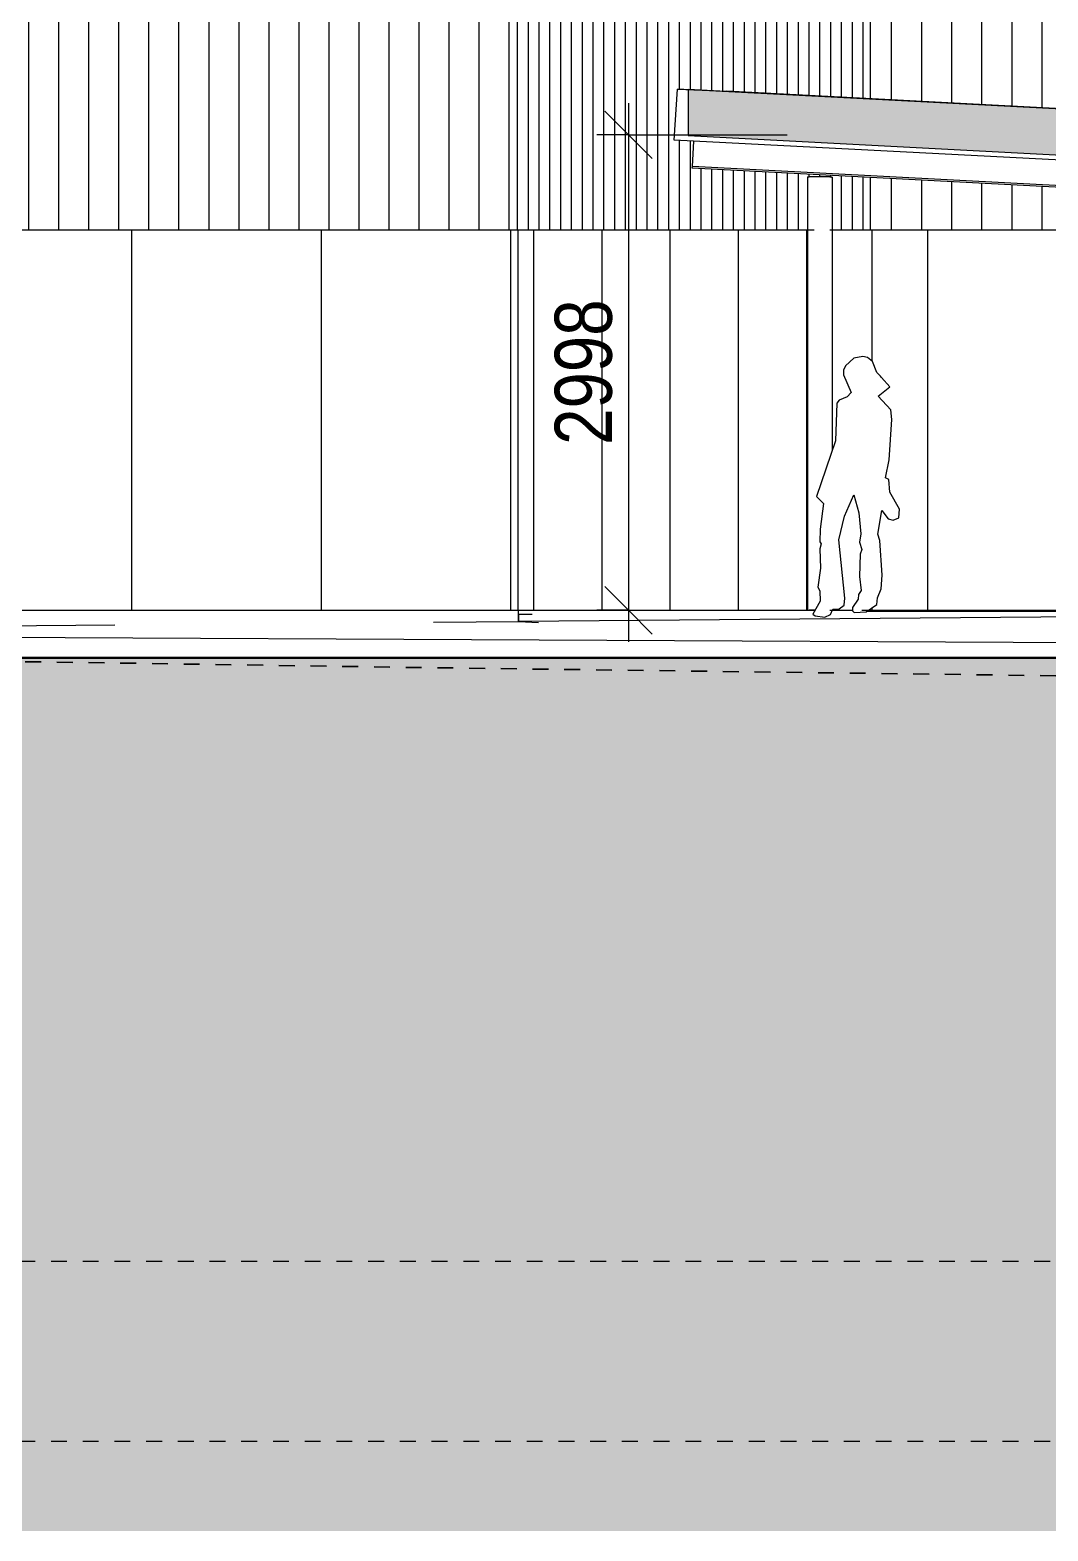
# Model space of a CAD drawing. Header units: metres. Extents: x 4238 to 4687, y -1 to 29.
# Drawn here: x 4301.13 to 4307.55, y -0.57 to 8.9 of the extents above; entities that cross this region are included whole.
import ezdxf

# ---------------------------------------------------------------- set-up
doc = ezdxf.new("R2010")
doc.units = ezdxf.units.M
doc.linetypes.add('AEC_Center', pattern=[0.024, 0.012, -0.004, 0.004, -0.004])
doc.linetypes.add('Existing Ground', pattern=[0.0045, 0.003, -0.0015])
for name, color, linetype, lineweight in [('A-ANNO-DIMS', 211, 'Continuous', 5), ('A-ANNO-DIMS-200', 211, 'Continuous', 5), ('A-DETL', 90, 'Continuous', 13), ('A-DETL-GENF', 92, 'Continuous', 5), ('A-FLOR', 192, 'Continuous', 5), ('A-FLOR-LEVL', 51, 'Continuous', 5), ('A-ROOF', 132, 'Continuous', 5), ('A-WALL', 113, 'Continuous', 5), ('A-WALL-PATT', 111, 'Continuous', 5), ('C-TOPO', 7, 'Continuous', 5), ('S-BEAM', 12, 'Continuous', 5), ('S-COLS', 52, 'Continuous', 5)]:
    doc.layers.add(name, color=color, linetype=linetype, lineweight=lineweight)
doc.styles.add('Arial Narrow_1', font='ARIALN.TTF', dxfattribs={"height": 0.36})
doc.dimstyles.new('1_8-CON-Diagonal-_mm_', dxfattribs={"dimscale": 0.3048, "dimtxt": 0.368435, "dimasz": 0.984252, "dimexe": 0.656168, "dimexo": 0.0625, "dimgap": 0, "dimtad": 1, "dimdec": 0, "dimlfac": 1000, "dimzin": 0, "dimdsep": 46, "dimtxsty": 'Arial Narrow_1', "dimblk1": 'OBLIQUE', "dimblk2": 'OBLIQUE', "dimsah": 1, "dimcen": 0.09, "dimdle": 0.656168, "dimazin": 0, "dimtfac": 1, "dimtdec": 4, "dimtix": 1, "dimtmove": 0, "dimatfit": 3, "dimfxl": 3.28084, "dimfxlon": 1, "dimtvp": 1, "dimtolj": 1, "dimtzin": 0, "dimlwd": 13, "dimlwe": 13, "dimarcsym": 2})
pattern_1 = [(90, (4306.449, 7.64), (-0.06809, 4e-18), [])]

# ---------------------------------------------------------------- blocks, each defined once
blk = doc.blocks.new('Roof Gutters4 - Roof Gutters-3348027-SECTION - GRIDS C4-C5')
at = {"layer": 'A-ROOF'}
for p, q in [((4305.19, 8.2055), (4305.2093, 8.527)), ((4305.2093, 8.527), (4305.519, 8.5137)), ((4310.388, 8.2556), (4305.2093, 8.527)), ((4305.519, 8.5137), (4305.6263, 8.509)), ((4310.6962, 8.2423), (4305.519, 8.5137)), ((4305.6263, 8.509), (4310.6962, 8.2437)), ((4305.6263, 8.509), (4305.6292, 8.5079)), ((4310.388, 8.2556), (4310.6962, 8.2423)), ((4310.6493, 8.2462), (4310.6962, 8.2441)), ((4310.6962, 8.2441), (4312.5033, 8.1494)), ((4310.6962, 8.2441), (4310.7118, 8.2384)), ((4310.6962, 8.2437), (4310.6962, 8.2441)), ((4310.6962, 8.2437), (4310.7104, 8.2385)), ((4310.6962, 8.2423), (4310.7061, 8.2387)), ((4310.6962, 8.2412), (4310.6962, 8.2423)), ((4310.3687, 7.9341), (4305.19, 8.2055)), ((4310.3687, 7.9341), (4310.3707, 7.9663)), ((4310.372, 7.9365), (4310.3899, 7.9355)), ((4310.3743, 7.9365), (4310.3899, 7.9355)), ((4310.3899, 7.9355), (4310.3899, 7.9344))]:
    blk.add_line(p, q, dxfattribs=at)
at = {"layer": 'A-ROOF', "lineweight": 15}
for p, q in [((4310.6962, 8.2412), (4310.4836, 8.2504)), ((4310.7026, 8.2389), (4310.6962, 8.2412)), ((4310.3707, 7.9663), (4310.3687, 7.933)), ((4310.3719, 7.9355), (4310.3737, 7.9661)), ((4310.3687, 7.933), (4310.3897, 7.9319)), ((4310.3899, 7.9344), (4310.3719, 7.9355)), ((4310.3897, 7.9319), (4310.3899, 7.9344))]:
    blk.add_line(p, q, dxfattribs=at)
blk = doc.blocks.new('Structural Framing 32 - Structural Framing 1-3373921-SECTION - GRIDS C4-C5')
at = {"layer": 'S-BEAM'}
for p, q in [((4305.3041, 8.0387), (4305.3125, 8.1991)), ((4305.3036, 8.0288), (4305.3041, 8.0387)), ((4311.6085, 7.6983), (4305.3036, 8.0288)), ((4311.4458, 7.7169), (4305.3041, 8.0387)), ((4310.3903, 7.9559), (4310.3732, 7.9568))]:
    blk.add_line(p, q, dxfattribs=at)
blk = doc.blocks.new('DET_PERSON_WOMAN FRONT WALK 1 - DET_PERSON_WOMAN FRONT WALK 1-3362447-SECTION - GRIDS C4-C5')
at = {"layer": 'A-DETL-GENF'}
for p, q in [((4311.323, 6.8297), (4311.2691, 6.7822)), ((4311.3796, 6.8413), (4311.323, 6.8297)), ((4311.4082, 6.8341), (4311.3796, 6.8413)), ((4311.4393, 6.8092), (4311.4082, 6.8341)), ((4311.2577, 6.7532), (4311.2566, 6.7247)), ((4311.2566, 6.7247), (4311.3052, 6.6133)), ((4311.2691, 6.7822), (4311.2577, 6.7532)), ((4311.4673, 6.7405), (4311.4393, 6.8092)), ((4311.4899, 6.7156), (4311.4673, 6.7405)), ((4311.4765, 6.5906), (4311.5491, 6.6491)), ((4311.4971, 6.7072), (4311.4899, 6.7156)), ((4311.5491, 6.6491), (4311.4971, 6.7072)), ((4311.2158, 6.5459), (4311.2067, 6.3084)), ((4311.2295, 6.5649), (4311.2158, 6.5459)), ((4311.2795, 6.5865), (4311.2295, 6.5649)), ((4311.3052, 6.6133), (4311.2795, 6.5865)), ((4311.556, 6.5033), (4311.4765, 6.5906)), ((4311.5456, 6.1895), (4311.5618, 6.442)), ((4311.5618, 6.442), (4311.556, 6.5033)), ((4311.2067, 6.3084), (4311.0873, 5.958)), ((4311.5226, 6.076), (4311.5456, 6.1895)), ((4311.5434, 6.0637), (4311.5226, 6.076)), ((4311.5482, 5.9838), (4311.5434, 6.0637)), ((4311.2643, 5.8343), (4311.3221, 5.967)), ((4311.3221, 5.967), (4311.3528, 5.8545)), ((4311.6095, 5.8771), (4311.5482, 5.9838)), ((4311.0873, 5.958), (4311.1317, 5.9142)), ((4311.1317, 5.9142), (4311.1096, 5.7511)), ((4311.4742, 5.7202), (4311.4983, 5.8701)), ((4311.4983, 5.8701), (4311.5382, 5.8162)), ((4311.6053, 5.8236), (4311.6095, 5.8771)), ((4311.2272, 5.6842), (4311.2643, 5.8343)), ((4311.3528, 5.8545), (4311.3663, 5.7214)), ((4311.5382, 5.8162), (4311.571, 5.8076)), ((4311.571, 5.8076), (4311.6053, 5.8236)), ((4311.1096, 5.7511), (4311.1076, 5.6707)), ((4311.2658, 5.3158), (4311.2272, 5.6842)), ((4311.3663, 5.7214), (4311.3573, 5.6703)), ((4311.487, 5.6798), (4311.4742, 5.7202)), ((4311.501, 5.4623), (4311.487, 5.6798)), ((4311.1167, 5.6592), (4311.1072, 5.6272)), ((4311.1072, 5.6272), (4311.1112, 5.5061)), ((4311.1076, 5.6707), (4311.1167, 5.6592)), ((4311.3573, 5.6703), (4311.3734, 5.6222)), ((4311.3622, 5.5948), (4311.3587, 5.4538)), ((4311.3734, 5.6222), (4311.3622, 5.5948)), ((4311.1112, 5.5061), (4311.0948, 5.3853)), ((4311.3587, 5.4538), (4311.3695, 5.3652)), ((4311.4951, 5.3751), (4311.501, 5.4623)), ((4311.0948, 5.3853), (4311.1073, 5.3626)), ((4311.1073, 5.3626), (4311.1109, 5.2976)), ((4311.2609, 5.2714), (4311.2658, 5.3158)), ((4311.3492, 5.3109), (4311.3139, 5.2569)), ((4311.3509, 5.3402), (4311.3492, 5.3109)), ((4311.3695, 5.3652), (4311.3509, 5.3402)), ((4311.4682, 5.277), (4311.4722, 5.3194)), ((4311.4722, 5.3194), (4311.4951, 5.3751)), ((4311.1109, 5.2976), (4311.0639, 5.2152)), ((4311.0639, 5.2152), (4311.0782, 5.2042)), ((4311.1403, 5.1969), (4311.1753, 5.2131)), ((4311.1753, 5.2131), (4311.189, 5.2461)), ((4311.189, 5.2461), (4311.2296, 5.2483)), ((4311.2296, 5.2483), (4311.2609, 5.2714)), ((4311.3139, 5.2569), (4311.3146, 5.2358)), ((4311.3146, 5.2358), (4311.3242, 5.2257)), ((4311.3242, 5.2257), (4311.3994, 5.2308)), ((4311.3994, 5.2308), (4311.4682, 5.277)), ((4311.0782, 5.2042), (4311.1403, 5.1969))]:
    blk.add_line(p, q, dxfattribs=at)
blk = doc.blocks.new('DIMBLOCK1-SECTION - GRIDS C4-C5')
at = {"layer": 'A-ANNO-DIMS-200', "lineweight": 13}
for p, q in [((4304.9016, 8.4384), (4304.9016, 5.04)), ((4304.9016, 8.2384), (4304.7516, 8.3884)), ((4304.9016, 8.2384), (4304.7016, 8.2384)), ((4304.9016, 8.2384), (4305.0516, 8.0884)), ((4304.9016, 8.2384), (4305.9016, 8.2384)), ((4304.9016, 5.24), (4304.7516, 5.39)), ((4304.9016, 5.24), (4304.7016, 5.24)), ((4304.9016, 5.24), (4305.0516, 5.09)), ((4304.9016, 5.24), (4305.9016, 5.24))]:
    blk.add_line(p, q, dxfattribs=at)
at = {"layer": 'A-ANNO-DIMS-200', "color": 0, "lineweight": 13, "insert": (4304.4363, 6.2831), "char_height": 0.36, "width": 1.094779, "attachment_point": 1, "rotation": 90, "line_spacing_factor": 0.974696, "style": 'Arial Narrow_1'}
blk.add_mtext('2998', dxfattribs=at)
blk = doc.blocks.new('_Oblique')
at = {"color": 0, "linetype": 'ByBlock', "lineweight": -2}
blk.add_line((-0.5, -0.5), (0.5, 0.5), dxfattribs=at)

msp = doc.modelspace()

# ---------------------------------------------------------------- hatches: boundary and pattern name
at = {"layer": 'A-DETL-GENF'}
for color, points in [(7, [(4312.5073, 7.8543), (4312.5073, 8.1443), (4305.2772, 8.5232), (4305.2772, 8.2332), (4312.485, 7.8555)]), (9, [(4293.4915, -0.5666), (4372.6828, -0.5666), (4372.6828, 3.4951), (4371.5082, 3.5731), (4369.5282, 3.5731), (4367.5873, 3.9647), (4363.0829, 4.2639), (4361.0156, 5.0163), (4353.3223, 5.2812), (4353.3223, 4.34), (4350.8982, 4.34), (4350.8982, 4.6641), (4350.6223, 4.94), (4335.0823, 4.94), (4334.6823, 4.54), (4334.6823, 4.14), (4330.6823, 4.14), (4330.6823, 4.54), (4330.2823, 4.94), (4314.6823, 4.94), (4314.3823, 4.64), (4314.3823, 4.34), (4311.9823, 4.34), (4311.9823, 4.94), (4270.8001, 4.94), (4277.9007, 5.1035), (4268.0446, 5.0624), (4264.6562, 5.24), (4248.8416, 5.24), (4245.9767, 5.0899), (4245.9767, -0.5666), (4289.5319, -0.5666)])]:
    msp.add_hatch(color=color, dxfattribs=at).paths.add_polyline_path(points)
at = {"layer": 'A-WALL-PATT'}
h = msp.add_hatch(dxfattribs=at)
h.set_pattern_fill('FP_40', color=256, style=0, pattern_type=2)
h.set_pattern_definition([(90, (4306.37, 7.64), (-0.19, 1e-17), [])])
h.paths.add_polyline_path([(4309.8247, 7.64), (4312.5033, 7.64), (4312.5033, 7.6514), (4306.4281, 7.9698), (4306.4281, 7.64), (4309.3297, 7.64)])
h.paths.add_polyline_path([(4312.5033, 8.1494), (4312.5033, 8.8993), (4312.5073, 8.8993), (4312.5073, 10.8394), (4306.4281, 10.5005), (4306.4281, 8.467), (4312.4231, 8.1536)])
h.paths.add_polyline_path([(4312.5473, 8.8993), (4312.5623, 8.8993), (4312.5623, 10.8425), (4312.5473, 10.8417), (4312.5473, 8.9097)])
h = msp.add_hatch(dxfattribs=at)
h.set_pattern_fill('FP_8', color=256, style=0, pattern_type=2)
h.set_pattern_definition(pattern_1)
h.paths.add_polyline_path([(4304.2682, 7.64), (4306.0304, 7.64), (4306.0319, 7.9726), (4306.1867, 7.9723), (4306.1867, 7.64), (4306.4281, 7.64), (4306.4281, 7.9698), (4305.3036, 8.0289), (4305.3125, 8.1991), (4305.19, 8.2055), (4305.2093, 8.527), (4305.7122, 8.5045), (4306.4281, 8.467), (4306.4281, 10.5556), (4304.2682, 10.4406), (4304.2682, 7.7403)])
h = msp.add_hatch(dxfattribs=at)
h.set_pattern_fill('FP_7', color=256, style=0, pattern_type=2)
h.set_pattern_definition([(90, (4304.149, 7.64), (-0.18928, 1e-17), [])])
h.paths.add_polyline_path([(4281.0371, 7.64), (4304.2012, 7.64), (4304.2012, 10.4371), (4281.0371, 9.2043), (4281.0371, 7.7403)])
h = msp.add_hatch(dxfattribs=at)
h.set_pattern_fill('FP_8', color=256, style=0, pattern_type=2)
h.set_pattern_definition(pattern_1)
h.paths.add_polyline_path([(4304.2012, 7.64), (4304.2682, 7.64), (4304.2682, 10.4406), (4304.2012, 10.4371), (4304.2012, 7.7403)])
h = msp.add_hatch(dxfattribs=at)
h.set_pattern_fill('FP_3', color=256, style=0, pattern_type=2)
h.set_pattern_definition([(90, (4304.159, 5.24), (-1.195, 7e-17), []), (180, (4304.159, 5.24), (-4e-16, -3), [])])
h.paths.add_polyline_path([(4299.1833, 5.24), (4304.2052, 5.24), (4304.2052, 7.64), (4294.7754, 7.64), (4294.7754, 5.24), (4299.1524, 5.24)])
h.paths.add_polyline_path([(4281.1026, 5.24), (4281.1026, 7.64), (4280.9134, 7.64), (4280.9134, 5.24)])
h = msp.add_hatch(dxfattribs=at)
h.set_pattern_fill('FP_4', color=256, style=0, pattern_type=2)
h.set_pattern_definition([(90, (4306.454, 5.24), (-0.43005, 3e-17), []), (180, (4306.454, 5.24), (-4e-16, -3), [])])
h.paths.add_polyline_path([(4304.2642, 5.24), (4306.0304, 5.24), (4306.0304, 7.64), (4304.2642, 7.64), (4304.2642, 5.3357)])
h.paths.add_polyline_path([(4306.4358, 5.24), (4306.4358, 5.2552), (4306.4132, 5.24)])
h.paths.add_polyline_path([(4306.3139, 5.24), (4306.3144, 5.24), (4306.3139, 5.2569), (4306.3492, 5.3109), (4306.3509, 5.3402), (4306.3695, 5.3652), (4306.3589, 5.4623), (4306.3622, 5.5948), (4306.3734, 5.6222), (4306.3573, 5.6703), (4306.3663, 5.7214), (4306.3528, 5.8545), (4306.3221, 5.967), (4306.2643, 5.8343), (4306.2272, 5.6842), (4306.2658, 5.3158), (4306.2609, 5.2714), (4306.2296, 5.2483), (4306.189, 5.2461), (4306.1867, 5.24), (4306.2658, 5.24)])
h.paths.add_polyline_path([(4306.1867, 6.2496), (4306.2067, 6.3084), (4306.2158, 6.5459), (4306.2295, 6.5649), (4306.2834, 6.5906), (4306.3052, 6.6133), (4306.2566, 6.7247), (4306.2577, 6.7532), (4306.2691, 6.7822), (4306.323, 6.8297), (4306.3796, 6.8413), (4306.4082, 6.8341), (4306.4358, 6.812), (4306.4358, 7.64), (4306.1867, 7.64), (4306.1867, 6.3084)])
h = msp.add_hatch(dxfattribs=at)
h.set_pattern_fill('FP_6', color=256, style=0, pattern_type=2)
h.set_pattern_definition([(90, (4312.787, 5.24), (-1.2, 7e-17), []), (180, (4312.787, 5.24), (-4e-16, -3), [])])
h.paths.add_polyline_path([(4307.5974, 5.24), (4307.7273, 5.24), (4307.7273, 7.64), (4306.4358, 7.64), (4306.4358, 6.812), (4306.4393, 6.8092), (4306.4673, 6.7405), (4306.5491, 6.6491), (4306.4765, 6.5906), (4306.556, 6.5033), (4306.5609, 6.4287), (4306.5456, 6.1895), (4306.5226, 6.076), (4306.5434, 6.0637), (4306.5482, 5.9838), (4306.6095, 5.8771), (4306.6053, 5.8236), (4306.571, 5.8076), (4306.5382, 5.8162), (4306.4983, 5.8701), (4306.4742, 5.7202), (4306.4876, 5.6703), (4306.5004, 5.4538), (4306.4951, 5.3751), (4306.4722, 5.3194), (4306.4682, 5.277), (4306.4358, 5.2552), (4306.4358, 5.24), (4307.3499, 5.24)])
h.paths.add_polyline_path([(4312.6693, 5.24), (4312.6693, 6.191), (4312.6578, 6.191), (4312.6558, 6.2323), (4312.6371, 6.2329), (4312.6349, 6.2329), (4312.6237, 6.232), (4312.6237, 5.24), (4312.6673, 5.24)])
h.paths.add_polyline_path([(4312.6257, 6.2467), (4312.6251, 6.2479), (4312.6469, 6.2472), (4312.6578, 6.248), (4312.6578, 6.3223), (4312.6543, 6.3239), (4312.6543, 6.3517), (4312.6578, 6.3517), (4312.6578, 6.374), (4312.6693, 6.374), (4312.6713, 7.34), (4312.6823, 7.34), (4312.6823, 7.64), (4312.6237, 7.64), (4312.625, 6.2468)])

# ---------------------------------------------------------------- linework, layer by layer
at = {"layer": 'A-DETL', "lineweight": 5}
for p, q in [((4312.5073, 8.1443), (4305.2772, 8.5232)), ((4305.2772, 8.5232), (4305.2772, 8.2332)), ((4305.2772, 8.2332), (4312.5073, 7.8543))]:
    msp.add_line(p, q, dxfattribs=at)
at = {"layer": 'A-DETL', "lineweight": 35}
msp.add_line((4311.9823, 4.94), (4270.8001, 4.94), dxfattribs=at)
at = {"layer": 'A-DETL', "linetype": 'Existing Ground', "lineweight": 25}
for p, q in [((4303.5968, 4.8785), (4295.7977, 4.9948)), ((4308.5964, 4.814), (4303.5968, 4.8785))]:
    msp.add_line(p, q, dxfattribs=at)
at = {"layer": 'A-FLOR'}
for p, q in [((4294.6692, 5.24), (4306.0306, 5.24)), ((4304.2052, 5.24), (4304.2052, 5.17)), ((4304.2052, 5.215), (4304.2941, 5.215)), ((4304.2077, 5.215), (4304.2077, 5.17)), ((4311.0692, 5.2244), (4304.2095, 5.17)), ((4306.4057, 5.235), (4311.0752, 5.235)), ((4306.4132, 5.24), (4307.7855, 5.24)), ((4295.891, 5.1), (4301.6634, 5.1486)), ((4303.672, 5.1655), (4304.2095, 5.17)), ((4304.2052, 5.17), (4304.2077, 5.17)), ((4304.2095, 5.17), (4304.3337, 5.1634))]:
    msp.add_line(p, q, dxfattribs=at)
at = {"layer": 'A-FLOR-LEVL', "linetype": 'AEC_Center'}
for p, q in [((4238.5718, 7.64), (4377.8201, 7.64)), ((4238.5718, 5.24), (4377.8201, 5.24)), ((4240.86, 1.134), (4377.8013, 1.134)), ((4240.86, 0), (4377.8013, 0))]:
    msp.add_line(p, q, dxfattribs=at)
at = {"layer": 'A-WALL'}
for p, q in [((4306.4281, 8.467), (4306.4281, 10.5556)), ((4304.2012, 7.64), (4304.2012, 10.4371)), ((4306.4281, 7.64), (4306.4281, 7.9698)), ((4280.8646, 7.64), (4306.0307, 7.64)), ((4304.2052, 5.24), (4304.2052, 7.64)), ((4306.1867, 7.64), (4312.5033, 7.64)), ((4306.4358, 7.64), (4306.4358, 6.812)), ((4306.1867, 5.24), (4306.3144, 5.24)), ((4306.4358, 5.2552), (4306.4358, 5.24))]:
    msp.add_line(p, q, dxfattribs=at)
at = {"layer": 'C-TOPO', "lineweight": 20}
msp.add_line((4308.3913, 5.0324), (4296.1608, 5.0896), dxfattribs=at)
at = {"layer": 'S-COLS'}
for p, q in [((4306.0304, 7.9726), (4306.0304, 5.24)), ((4306.0306, 7.9726), (4306.0304, 7.9726)), ((4306.0306, 7.9726), (4306.0306, 5.24)), ((4306.0306, 7.9726), (4306.0406, 7.9726)), ((4306.1706, 7.9726), (4306.0406, 7.9726)), ((4306.1706, 7.9726), (4306.1806, 7.9726)), ((4306.1817, 7.9723), (4306.1867, 7.9723)), ((4306.1867, 6.2496), (4306.1867, 7.9723)), ((4306.0306, 5.24), (4306.0304, 5.24)), ((4306.0306, 5.24), (4306.0406, 5.24)), ((4306.0781, 5.24), (4306.0406, 5.24))]:
    msp.add_line(p, q, dxfattribs=at)

# ---------------------------------------------------------------- block references
at = {"layer": 'A-DETL-GENF'}
msp.add_blockref('DET_PERSON_WOMAN FRONT WALK 1 - DET_PERSON_WOMAN FRONT WALK 1-3362447-SECTION - GRIDS C4-C5', (-5, 0), dxfattribs=at)
at = {"layer": 'A-ROOF'}
msp.add_blockref('Roof Gutters4 - Roof Gutters-3348027-SECTION - GRIDS C4-C5', (0, 0), dxfattribs=at)
at = {"layer": 'S-BEAM'}
msp.add_blockref('Structural Framing 32 - Structural Framing 1-3373921-SECTION - GRIDS C4-C5', (0, 0), dxfattribs=at)

# ---------------------------------------------------------------- dimensions: what is measured, and where the dimension line sits
at = {"layer": 'A-ANNO-DIMS', "lineweight": 13}
dim = msp.add_linear_dim(base=(4304.9016, 5.24), p1=(4305.9016, 8.2384), p2=(4305.9016, 5.24), angle=90, dimstyle='1_8-CON-Diagonal-_mm_', override={"dimpost": '<>', "dimfxl": 2.998448}, dxfattribs=at)
dim.commit()
dim.dimension.update_dxf_attribs({"geometry": 'DIMBLOCK1-SECTION - GRIDS C4-C5', "text_midpoint": (4304.7177, 6.7392)})

doc.saveas('drawing.dxf')
